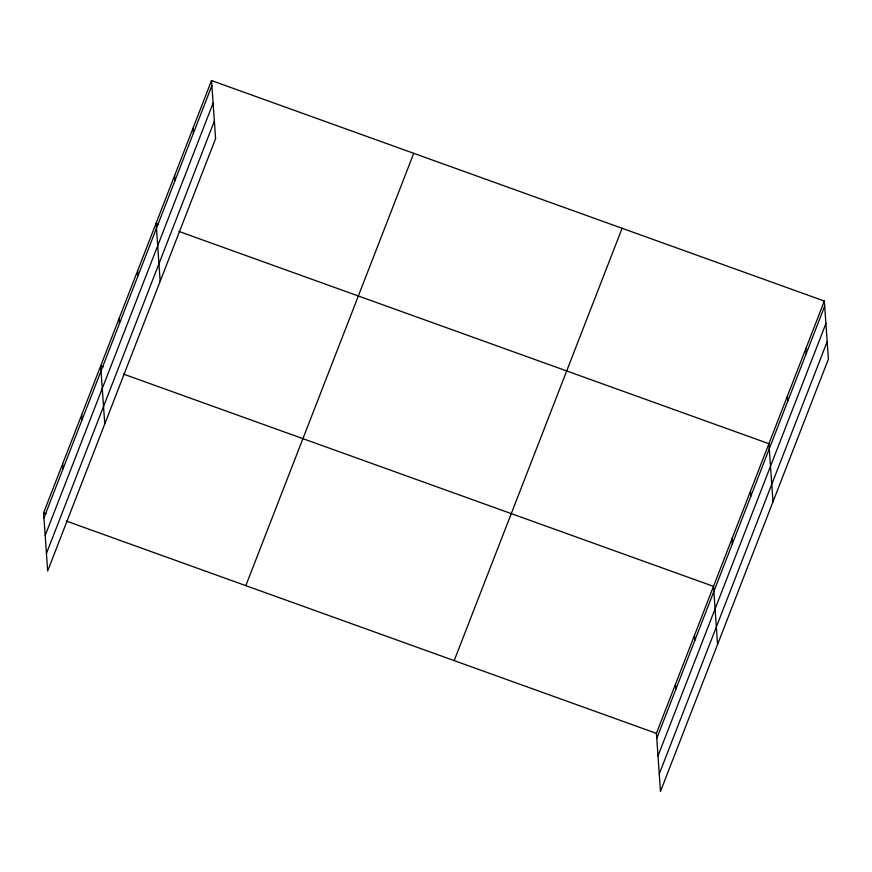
<?xml version="1.0" encoding="UTF-8"?>
<svg xmlns="http://www.w3.org/2000/svg" width="872" height="872" viewBox="0 0 872 872"><rect width="100%" height="100%" fill="white"/><g stroke="black" fill="none" stroke-linecap="round" stroke-linejoin="round"><path stroke-width="1.31" d="M211.525 80.562L215.591 138.626L47.666 570.953L43.6 512.889L211.525 80.562L824.334 301.047L828.4 359.111L660.475 791.438L656.409 733.374L824.334 301.047M43.949 517.935L211.885 85.609M45.181 535.441L213.106 103.103M46.434 553.458L214.359 121.132M245.828 585.646L413.753 153.319M454.181 660.616L622.107 228.279M656.769 738.421L824.694 306.094M657.989 755.915L825.915 323.588M659.254 773.944L827.179 341.617M158.639 224.137L156.11 223.232L160.175 281.296M178.858 231.407L768.919 443.717L772.984 501.782M103.223 366.807L100.694 365.891L104.76 423.966M123.443 374.077L713.503 586.376L717.569 644.452M43.6 512.889L46.129 513.793M66.348 521.075L656.409 733.374M805.87 348.604L806.219 353.651M787.394 396.161L787.754 401.207M750.454 491.263L750.803 496.321M731.979 538.82L732.338 543.877M694.472 635.383L694.831 640.429M675.44 684.378L675.8 689.425M193.05 128.119L193.41 133.165M174.585 175.675L174.934 180.722M137.634 270.778L137.994 275.835M119.17 318.335L119.519 323.392M81.663 414.898L82.012 419.944M62.631 463.893L62.98 468.94"/></g></svg>
